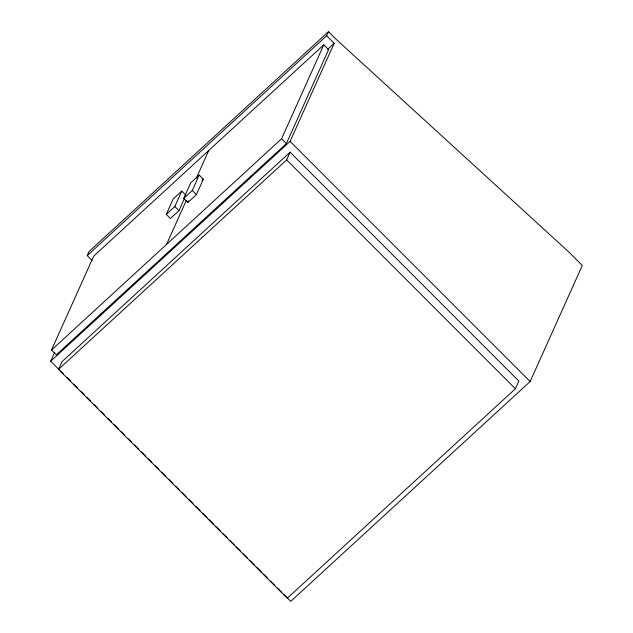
<?xml version="1.0" encoding="UTF-8"?>
<svg xmlns="http://www.w3.org/2000/svg" width="633" height="633" viewBox="0 0 633 633"><rect width="100%" height="100%" fill="white"/><g stroke="black" fill="none" stroke-linecap="round" stroke-linejoin="round"><path stroke-width="0.95" d="M92.038 260.392L87.243 255.59L89.095 251.467L328.472 31.65L336.012 39.199L568.228 251.428L582.289 265.488L530.138 381.533L290.753 601.35L283.774 594.371M51.487 350.065L93.716 256.112L323.787 44.84L328.59 49.643L286.369 143.596L56.29 354.868L51.487 350.065L281.566 138.793L323.787 44.84M59.091 369.569L50.711 361.19L54.755 352.201M58.521 369.379L61.987 361.672L290.112 152.189L518.862 381.05L515.397 388.757L287.279 598.24L58.521 369.379L286.646 159.896L290.112 152.189M184.338 198.651L178.949 210.639L170.404 218.488L166.289 214.373L173.213 198.96L181.766 191.111L185.88 195.225M166.289 214.373L174.835 206.524L181.766 191.111M183.76 198.327L190.683 182.913L199.237 175.064L203.351 179.179L196.42 194.592L187.874 202.441L183.76 198.327L192.305 190.478L199.237 175.064M166.526 244.425L186.229 200.582M196.285 178.213L208.748 150.48M187.874 202.441L188.642 200.732M87.243 255.59L326.62 35.765L328.472 31.65M50.711 361.19L290.096 141.373L334.161 43.313L326.62 35.765M327.617 49.327L334.161 43.313M201.927 180.484L203.351 179.179M290.096 141.373L530.138 381.533M281.566 138.793L286.369 143.596M286.646 159.896L515.397 388.757M192.305 190.478L196.42 194.592M174.835 206.524L178.949 210.639M60.483 370.97L63.276 373.763M66.766 377.252L70.255 380.742M73.745 384.231L77.234 387.72M80.723 391.21L84.213 394.707M86.998 397.5L90.487 400.99M93.977 404.479L97.466 407.969M100.956 411.458L104.445 414.947M107.934 418.437L111.424 421.934M114.217 424.727L118.403 428.913M121.188 431.706L124.677 435.195M128.167 438.685L131.656 442.174M134.449 444.967L138.635 449.161M141.428 451.954L145.614 456.14M148.407 458.933L151.896 462.422M155.386 465.912L158.875 469.401M161.66 472.194L165.854 476.388M168.639 479.181L172.825 483.367M175.618 486.16L179.107 489.649M181.9 492.442L186.086 496.628M188.879 499.421L193.065 503.615M195.858 506.408L200.044 510.594M202.837 513.387L207.023 517.572M209.112 519.669L213.297 523.855M216.09 526.648L220.276 530.842M223.069 533.635L227.255 537.821M230.048 540.614L234.234 544.799M236.331 546.896L240.516 551.082M243.301 553.875L247.495 558.069M250.28 560.862L254.474 565.047M256.563 567.144L261.445 572.026M263.542 574.123L267.727 578.309M270.52 581.102L274.706 585.296M277.499 588.089L281.685 592.274"/></g></svg>
